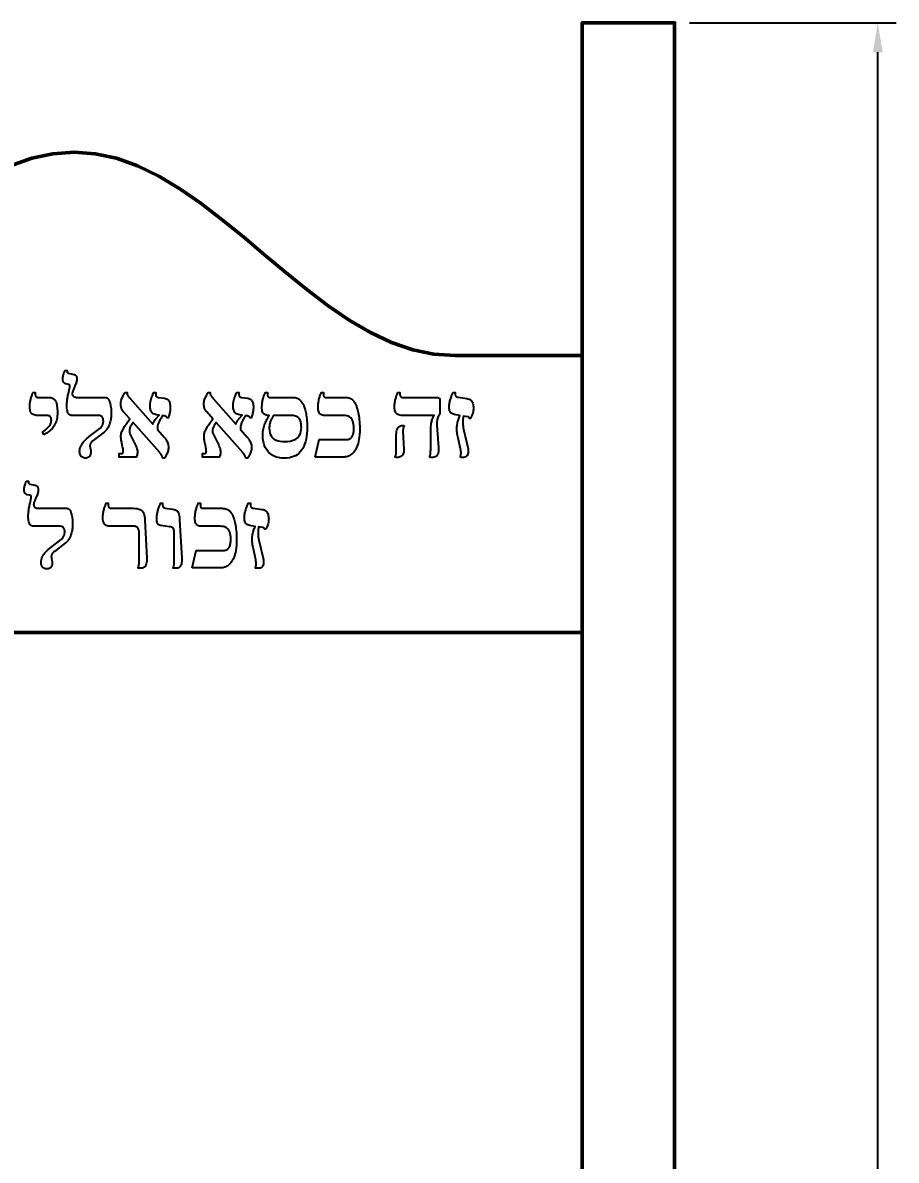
# Model space of a CAD drawing. Header units: centimetres. Extents: x -15 to 522, y -127 to 182.
# Drawn here: x 29.7 to 77, y 102.9 to 164.5 of the extents above; entities that cross this region are included whole.
import ezdxf

# ---------------------------------------------------------------- set-up
doc = ezdxf.new("R2010")
doc.units = ezdxf.units.CM
doc.header["$LTSCALE"] = 10
doc.linetypes.add('DASHED2', pattern=[0.762, 0.635, -0.127])
for name, color, linetype, lineweight in [('CONTORNO', 7, 'CONTINUOUS', 50), ('COTAS', 4, 'CONTINUOUS', 18), ('LETRAS', 1, 'CONTINUOUS', 25), ('OCULTAS', 8, 'DASHED2', 18)]:
    doc.layers.add(name, color=color, linetype=linetype, lineweight=lineweight)
doc.dimstyles.new('COTAS_CM', dxfattribs={"dimtxt": 2.2, "dimasz": 1.6, "dimexe": 1, "dimexo": 0.8, "dimgap": 0.6, "dimtad": 1, "dimdec": 1, "dimcen": 2.5, "dimazin": 3, "dimtfac": 1, "dimtmove": 0, "dimatfit": 3})

msp = doc.modelspace()

# ---------------------------------------------------------------- linework, layer by layer
at = {"layer": 'CONTORNO'}
for points in [[(65, 101), (65, 164.5), (60, 164.5), (60, 131.5)], [(60, 146.5), (58.854, 146.5), (57.708, 146.5), (56.562, 146.5), (55.417, 146.5), (54.271, 146.5), (53.125, 146.5), (51.979, 146.567), (50.833, 146.8), (49.688, 147.194), (48.542, 147.735), (47.396, 148.407), (46.25, 149.189), (45.104, 150.059), (43.958, 150.987), (42.812, 151.947), (41.667, 152.909), (40.521, 153.843), (39.375, 154.72), (38.229, 155.513), (37.083, 156.198), (35.938, 156.754), (34.792, 157.164), (33.646, 157.415), (32.5, 157.5), (31.354, 157.415), (30.208, 157.164), (29.062, 156.754)], [(60, 101), (60, 131.5), (5, 131.5), (5, 101)]]:
    msp.add_lwpolyline(points, dxfattribs=at)
at = {"layer": 'LETRAS'}
for points in [[(33.116, 140.941), (33.07, 140.944), (33.028, 140.952), (32.988, 140.965), (32.951, 140.983), (32.918, 141.007), (32.887, 141.035), (32.86, 141.069), (32.838, 141.106), (32.821, 141.148), (32.809, 141.194), (32.801, 141.244), (32.799, 141.299), (32.803, 141.38), (32.817, 141.458), (32.839, 141.534), (32.869, 141.608), (32.909, 141.679), (32.957, 141.747), (33.011, 141.814), (33.068, 141.877), (33.127, 141.939), (33.189, 141.998), (33.254, 142.054), (33.321, 142.108), (33.895, 142.542), (33.927, 142.57), (33.956, 142.599), (33.981, 142.629), (34.003, 142.66), (34.023, 142.693), (34.039, 142.727), (34.052, 142.761), (34.063, 142.797), (34.072, 142.834), (34.078, 142.872), (34.082, 142.912), (34.083, 142.952), (34.081, 142.997), (34.076, 143.039), (34.068, 143.078), (34.057, 143.113), (34.042, 143.144), (34.024, 143.172), (34.001, 143.196), (33.97, 143.216), (33.93, 143.231), (33.884, 143.242), (33.829, 143.249), (33.766, 143.251), (32.394, 143.251), (32.343, 143.255), (32.296, 143.267), (32.256, 143.287), (32.221, 143.315), (32.192, 143.351), (32.169, 143.395), (32.15, 143.445), (32.135, 143.499), (32.123, 143.558), (32.114, 143.622), (32.109, 143.689), (32.107, 143.761), (32.108, 143.82), (32.11, 143.878), (32.113, 143.936), (32.118, 143.993), (32.123, 144.05), (32.131, 144.107), (32.139, 144.163), (32.148, 144.218), (32.157, 144.271), (32.167, 144.323), (32.178, 144.374), (32.189, 144.424), (32.201, 144.472), (32.211, 144.517), (32.222, 144.561), (32.231, 144.602), (32.24, 144.642), (32.248, 144.679), (32.255, 144.714), (32.261, 144.746), (32.265, 144.775), (32.269, 144.801), (32.271, 144.825), (32.271, 144.846), (32.271, 144.861), (32.269, 144.874), (32.267, 144.885), (32.264, 144.894), (32.259, 144.902), (32.254, 144.907), (32.247, 144.912), (32.24, 144.916), (32.232, 144.92), (32.223, 144.923), (32.212, 144.926), (32.201, 144.928), (32.054, 144.957), (32.032, 144.963), (32.01, 144.971), (31.99, 144.981), (31.971, 144.995), (31.953, 145.011), (31.937, 145.031), (31.923, 145.053), (31.911, 145.079), (31.902, 145.109), (31.895, 145.143), (31.892, 145.18), (31.89, 145.221), (31.892, 145.271), (31.895, 145.32), (31.902, 145.368), (31.911, 145.414), (31.923, 145.459), (31.937, 145.503), (31.952, 145.544), (31.966, 145.581), (31.978, 145.614), (31.989, 145.643), (31.999, 145.669), (32.008, 145.69), (32.119, 145.69), (32.119, 145.62), (32.121, 145.6), (32.127, 145.582), (32.138, 145.567), (32.153, 145.555), (32.172, 145.545), (32.195, 145.538), (32.482, 145.473), (32.519, 145.464), (32.55, 145.451), (32.576, 145.435), (32.597, 145.416), (32.613, 145.393), (32.623, 145.368), (32.63, 145.341), (32.636, 145.318), (32.641, 145.296), (32.644, 145.276), (32.646, 145.259), (32.647, 145.245), (32.645, 145.192), (32.64, 145.14), (32.631, 145.088), (32.619, 145.037), (32.604, 144.987), (32.585, 144.937), (32.564, 144.887), (32.544, 144.839), (32.523, 144.792), (32.503, 144.745), (32.482, 144.7), (32.462, 144.655), (32.443, 144.612), (32.428, 144.57), (32.416, 144.529), (32.407, 144.489), (32.402, 144.45), (32.4, 144.412), (32.403, 144.375), (32.41, 144.343), (32.423, 144.315), (32.441, 144.292), (32.463, 144.274), (32.491, 144.26), (32.523, 144.249), (32.558, 144.24), (32.596, 144.233), (32.637, 144.228), (32.681, 144.225), (32.729, 144.224), (34.153, 144.224), (34.187, 144.223), (34.218, 144.22), (34.246, 144.214), (34.271, 144.206), (34.293, 144.196), (34.312, 144.183), (34.328, 144.169), (34.343, 144.154), (34.357, 144.138), (34.369, 144.121), (34.379, 144.103), (34.388, 144.084), (34.398, 144.059), (34.409, 144.027), (34.421, 143.988), (34.435, 143.943), (34.449, 143.891), (34.464, 143.832), (34.478, 143.767), (34.49, 143.697), (34.499, 143.622), (34.506, 143.542), (34.51, 143.458), (34.511, 143.369), (34.51, 143.318), (34.508, 143.266), (34.504, 143.211), (34.498, 143.154), (34.491, 143.094), (34.482, 143.031), (34.47, 142.968), (34.456, 142.905), (34.439, 142.843), (34.419, 142.781), (34.396, 142.72), (34.37, 142.659), (34.341, 142.6), (34.306, 142.544), (34.268, 142.491), (34.224, 142.44), (34.176, 142.393), (34.124, 142.348), (33.526, 141.891), (33.493, 141.866), (33.464, 141.841), (33.439, 141.816), (33.418, 141.792), (33.401, 141.768), (33.388, 141.745), (33.378, 141.722), (33.37, 141.7), (33.364, 141.679), (33.36, 141.659), (33.357, 141.64), (33.356, 141.621), (33.357, 141.594), (33.359, 141.566), (33.362, 141.537), (33.366, 141.508), (33.372, 141.479), (33.379, 141.448), (33.387, 141.418), (33.392, 141.387), (33.397, 141.355), (33.4, 141.323), (33.402, 141.291), (33.403, 141.258), (33.401, 141.216), (33.395, 141.176), (33.386, 141.138), (33.373, 141.102), (33.356, 141.067), (33.335, 141.035), (33.311, 141.007), (33.281, 140.983), (33.247, 140.965), (33.208, 140.952), (33.164, 140.944), (33.116, 140.941)], [(30.864, 142.196), (30.788, 142.348), (30.861, 142.399), (30.929, 142.451), (30.991, 142.503), (31.047, 142.556), (31.098, 142.609), (31.143, 142.662), (31.181, 142.716), (31.213, 142.771), (31.237, 142.825), (31.255, 142.881), (31.265, 142.937), (31.269, 142.993), (31.267, 143.036), (31.262, 143.075), (31.253, 143.11), (31.241, 143.141), (31.226, 143.167), (31.207, 143.19), (31.184, 143.209), (31.155, 143.224), (31.12, 143.236), (31.08, 143.244), (31.033, 143.25), (30.982, 143.251), (30.524, 143.251), (30.453, 143.254), (30.389, 143.262), (30.332, 143.276), (30.282, 143.296), (30.238, 143.32), (30.202, 143.351), (30.171, 143.389), (30.146, 143.435), (30.127, 143.49), (30.113, 143.554), (30.105, 143.627), (30.102, 143.709), (30.103, 143.772), (30.106, 143.834), (30.112, 143.895), (30.119, 143.953), (30.129, 144.011), (30.14, 144.066), (30.153, 144.12), (30.166, 144.17), (30.18, 144.219), (30.194, 144.264), (30.208, 144.307), (30.222, 144.348), (30.236, 144.384), (30.249, 144.417), (30.26, 144.444), (30.269, 144.467), (30.277, 144.486), (30.284, 144.5), (30.395, 144.5), (30.395, 144.394), (30.396, 144.372), (30.4, 144.35), (30.405, 144.329), (30.412, 144.31), (30.422, 144.291), (30.433, 144.274), (30.448, 144.259), (30.464, 144.247), (30.484, 144.237), (30.506, 144.23), (30.532, 144.226), (30.559, 144.224), (31.111, 144.224), (31.176, 144.222), (31.235, 144.214), (31.287, 144.202), (31.333, 144.184), (31.373, 144.161), (31.407, 144.134), (31.435, 144.104), (31.46, 144.077), (31.481, 144.052), (31.498, 144.029), (31.511, 144.009), (31.521, 143.99), (31.529, 143.973), (31.536, 143.952), (31.542, 143.929), (31.548, 143.903), (31.554, 143.873), (31.559, 143.84), (31.564, 143.806), (31.568, 143.77), (31.573, 143.733), (31.577, 143.696), (31.581, 143.657), (31.585, 143.618), (31.589, 143.578), (31.592, 143.54), (31.594, 143.503), (31.596, 143.467), (31.597, 143.432), (31.597, 143.398), (31.595, 143.299), (31.588, 143.205), (31.576, 143.116), (31.559, 143.032), (31.538, 142.953), (31.512, 142.879), (31.483, 142.81), (31.451, 142.745), (31.418, 142.685), (31.382, 142.629), (31.344, 142.577), (31.304, 142.53), (31.263, 142.487), (31.222, 142.446), (31.181, 142.409), (31.14, 142.375), (31.099, 142.344), (31.058, 142.316), (31.018, 142.291), (30.982, 142.268), (30.948, 142.247), (30.917, 142.228), (30.889, 142.211), (30.864, 142.196)], [(37.296, 140.936), (37.293, 140.952), (37.289, 140.97), (37.284, 140.989), (37.277, 141.01), (37.27, 141.032), (37.26, 141.056), (37.249, 141.081), (37.233, 141.109), (37.214, 141.139), (37.19, 141.17), (37.163, 141.204), (37.131, 141.24), (35.689, 142.87), (35.584, 142.706), (35.56, 142.665), (35.54, 142.625), (35.523, 142.584), (35.509, 142.544), (35.499, 142.505), (35.493, 142.466), (35.49, 142.427), (35.49, 142.39), (35.494, 142.354), (35.501, 142.32), (35.511, 142.287), (35.525, 142.255), (35.795, 141.721), (35.829, 141.647), (35.859, 141.576), (35.883, 141.509), (35.902, 141.445), (35.915, 141.385), (35.924, 141.328), (35.927, 141.274), (35.926, 141.219), (35.921, 141.164), (35.911, 141.109), (35.896, 141.055), (35.877, 141), (34.945, 141), (34.945, 141.193), (35.068, 141.193), (35.093, 141.196), (35.114, 141.202), (35.132, 141.213), (35.145, 141.229), (35.154, 141.248), (35.159, 141.273), (35.16, 141.302), (35.159, 141.339), (35.155, 141.383), (35.148, 141.434), (35.139, 141.492), (35.126, 141.557), (35.062, 141.862), (35.053, 141.917), (35.046, 141.97), (35.041, 142.021), (35.037, 142.069), (35.036, 142.115), (35.036, 142.158), (35.038, 142.2), (35.045, 142.244), (35.055, 142.288), (35.068, 142.332), (35.085, 142.378), (35.106, 142.425), (35.13, 142.473), (35.159, 142.526), (35.192, 142.583), (35.228, 142.643), (35.269, 142.708), (35.314, 142.776), (35.513, 143.075), (35.179, 143.451), (35.15, 143.484), (35.124, 143.518), (35.102, 143.553), (35.083, 143.589), (35.068, 143.625), (35.056, 143.662), (35.047, 143.698), (35.04, 143.735), (35.034, 143.77), (35.03, 143.805), (35.028, 143.839), (35.027, 143.873), (35.029, 143.934), (35.036, 143.995), (35.047, 144.054), (35.063, 144.111), (35.084, 144.167), (35.109, 144.222), (35.136, 144.274), (35.162, 144.324), (35.187, 144.372), (35.21, 144.417), (35.233, 144.46), (35.255, 144.5), (35.367, 144.5), (35.367, 144.459), (35.368, 144.43), (35.372, 144.403), (35.379, 144.377), (35.389, 144.352), (35.401, 144.329), (35.417, 144.307), (35.434, 144.285), (35.452, 144.262), (35.47, 144.239), (35.49, 144.215), (35.51, 144.191), (35.531, 144.166), (36.762, 142.771), (36.767, 142.79), (36.773, 142.81), (36.78, 142.831), (36.788, 142.851), (36.798, 142.872), (36.809, 142.894), (36.829, 142.927), (36.849, 142.959), (36.871, 142.99), (36.892, 143.021), (36.915, 143.052), (36.938, 143.081), (37.096, 143.263), (36.973, 143.281), (36.905, 143.293), (36.845, 143.312), (36.792, 143.336), (36.748, 143.367), (36.711, 143.403), (36.683, 143.445), (36.661, 143.491), (36.642, 143.539), (36.628, 143.59), (36.618, 143.643), (36.612, 143.698), (36.61, 143.755), (36.612, 143.838), (36.619, 143.918), (36.63, 143.995), (36.645, 144.069), (36.665, 144.141), (36.689, 144.21), (36.714, 144.274), (36.737, 144.332), (36.757, 144.383), (36.775, 144.429), (36.79, 144.468), (36.803, 144.5), (36.915, 144.5), (36.915, 144.412), (36.916, 144.386), (36.918, 144.361), (36.923, 144.339), (36.93, 144.318), (36.939, 144.3), (36.95, 144.283), (36.963, 144.268), (36.981, 144.256), (37.003, 144.245), (37.028, 144.236), (37.057, 144.229), (37.09, 144.224), (37.401, 144.183), (37.455, 144.172), (37.503, 144.155), (37.546, 144.131), (37.582, 144.101), (37.613, 144.065), (37.639, 144.022), (37.659, 143.975), (37.676, 143.924), (37.689, 143.87), (37.699, 143.814), (37.704, 143.754), (37.706, 143.691), (37.705, 143.644), (37.702, 143.597), (37.698, 143.549), (37.692, 143.501), (37.684, 143.452), (37.674, 143.404), (37.662, 143.355), (37.65, 143.307), (37.636, 143.26), (37.622, 143.213), (37.606, 143.168), (37.589, 143.122), (37.53, 143.122), (37.524, 143.137), (37.516, 143.151), (37.507, 143.163), (37.498, 143.174), (37.487, 143.184), (37.474, 143.193), (37.46, 143.2), (37.441, 143.208), (37.418, 143.215), (37.391, 143.221), (37.36, 143.228), (37.325, 143.234), (37.29, 143.24), (37.19, 143.087), (37.164, 143.043), (37.14, 143), (37.118, 142.958), (37.098, 142.918), (37.08, 142.879), (37.064, 142.841), (37.05, 142.804), (37.039, 142.768), (37.03, 142.732), (37.022, 142.698), (37.017, 142.663), (37.014, 142.63), (37.013, 142.606), (37.012, 142.582), (37.011, 142.558), (37.012, 142.533), (37.013, 142.508), (37.014, 142.483), (37.372, 142.079), (37.402, 142.043), (37.432, 142.005), (37.46, 141.965), (37.487, 141.924), (37.512, 141.88), (37.536, 141.835), (37.558, 141.788), (37.575, 141.739), (37.589, 141.687), (37.599, 141.632), (37.604, 141.575), (37.606, 141.516), (37.604, 141.458), (37.599, 141.402), (37.589, 141.348), (37.575, 141.296), (37.558, 141.245), (37.536, 141.196), (37.512, 141.149), (37.488, 141.104), (37.464, 141.059), (37.44, 141.017), (37.415, 140.975), (37.389, 140.936)], [(41.792, 140.936), (41.79, 140.952), (41.786, 140.97), (41.781, 140.989), (41.774, 141.01), (41.766, 141.032), (41.757, 141.056), (41.745, 141.081), (41.73, 141.109), (41.71, 141.139), (41.687, 141.17), (41.659, 141.204), (41.628, 141.24), (40.186, 142.87), (40.08, 142.706), (40.057, 142.665), (40.036, 142.625), (40.02, 142.584), (40.006, 142.544), (39.996, 142.505), (39.99, 142.466), (39.986, 142.427), (39.987, 142.39), (39.99, 142.354), (39.997, 142.32), (40.008, 142.287), (40.022, 142.255), (40.291, 141.721), (40.326, 141.647), (40.355, 141.576), (40.379, 141.509), (40.398, 141.445), (40.412, 141.385), (40.42, 141.328), (40.424, 141.274), (40.423, 141.219), (40.418, 141.164), (40.407, 141.109), (40.393, 141.055), (40.374, 141), (39.441, 141), (39.441, 141.193), (39.564, 141.193), (39.59, 141.196), (39.611, 141.202), (39.628, 141.213), (39.641, 141.229), (39.65, 141.248), (39.655, 141.273), (39.657, 141.302), (39.656, 141.339), (39.652, 141.383), (39.645, 141.434), (39.635, 141.492), (39.623, 141.557), (39.559, 141.862), (39.55, 141.917), (39.543, 141.97), (39.537, 142.021), (39.534, 142.069), (39.532, 142.115), (39.532, 142.158), (39.535, 142.2), (39.541, 142.244), (39.551, 142.288), (39.565, 142.332), (39.582, 142.378), (39.603, 142.425), (39.627, 142.473), (39.656, 142.526), (39.688, 142.583), (39.725, 142.643), (39.766, 142.708), (39.811, 142.776), (40.01, 143.075), (39.676, 143.451), (39.646, 143.484), (39.621, 143.518), (39.598, 143.553), (39.579, 143.589), (39.564, 143.625), (39.553, 143.662), (39.544, 143.698), (39.536, 143.735), (39.531, 143.77), (39.527, 143.805), (39.524, 143.839), (39.523, 143.873), (39.526, 143.934), (39.533, 143.995), (39.544, 144.054), (39.56, 144.111), (39.58, 144.167), (39.606, 144.222), (39.632, 144.274), (39.658, 144.324), (39.683, 144.372), (39.707, 144.417), (39.73, 144.46), (39.752, 144.5), (39.863, 144.5), (39.863, 144.459), (39.865, 144.43), (39.869, 144.403), (39.876, 144.377), (39.886, 144.352), (39.898, 144.329), (39.913, 144.307), (39.93, 144.285), (39.948, 144.262), (39.967, 144.239), (39.986, 144.215), (40.007, 144.191), (40.028, 144.166), (41.259, 142.771), (41.263, 142.79), (41.269, 142.81), (41.276, 142.831), (41.285, 142.851), (41.295, 142.872), (41.306, 142.894), (41.326, 142.927), (41.346, 142.959), (41.367, 142.99), (41.389, 143.021), (41.412, 143.052), (41.435, 143.081), (41.593, 143.263), (41.47, 143.281), (41.402, 143.293), (41.341, 143.312), (41.289, 143.336), (41.244, 143.367), (41.208, 143.403), (41.18, 143.445), (41.157, 143.491), (41.139, 143.539), (41.125, 143.59), (41.115, 143.643), (41.108, 143.698), (41.106, 143.755), (41.109, 143.838), (41.115, 143.918), (41.126, 143.995), (41.142, 144.069), (41.161, 144.141), (41.186, 144.21), (41.211, 144.274), (41.233, 144.332), (41.254, 144.383), (41.271, 144.429), (41.287, 144.468), (41.3, 144.5), (41.411, 144.5), (41.411, 144.412), (41.412, 144.386), (41.415, 144.361), (41.42, 144.339), (41.427, 144.318), (41.436, 144.3), (41.446, 144.283), (41.46, 144.268), (41.478, 144.256), (41.499, 144.245), (41.525, 144.236), (41.554, 144.229), (41.587, 144.224), (41.898, 144.183), (41.952, 144.172), (42, 144.155), (42.042, 144.131), (42.079, 144.101), (42.11, 144.065), (42.135, 144.022), (42.156, 143.975), (42.173, 143.924), (42.186, 143.87), (42.195, 143.814), (42.201, 143.754), (42.203, 143.691), (42.202, 143.644), (42.199, 143.597), (42.195, 143.549), (42.188, 143.501), (42.18, 143.452), (42.17, 143.404), (42.159, 143.355), (42.147, 143.307), (42.133, 143.26), (42.118, 143.213), (42.102, 143.168), (42.085, 143.122), (42.027, 143.122), (42.02, 143.137), (42.013, 143.151), (42.004, 143.163), (41.994, 143.174), (41.983, 143.184), (41.971, 143.193), (41.956, 143.2), (41.938, 143.208), (41.915, 143.215), (41.888, 143.221), (41.857, 143.228), (41.822, 143.234), (41.786, 143.24), (41.687, 143.087), (41.66, 143.043), (41.636, 143), (41.614, 142.958), (41.594, 142.918), (41.576, 142.879), (41.561, 142.841), (41.547, 142.804), (41.536, 142.768), (41.526, 142.732), (41.519, 142.698), (41.514, 142.663), (41.511, 142.63), (41.509, 142.606), (41.508, 142.582), (41.508, 142.558), (41.508, 142.533), (41.509, 142.508), (41.511, 142.483), (41.869, 142.079), (41.899, 142.043), (41.928, 142.005), (41.956, 141.965), (41.983, 141.924), (42.009, 141.88), (42.033, 141.835), (42.054, 141.788), (42.072, 141.739), (42.085, 141.687), (42.095, 141.632), (42.101, 141.575), (42.103, 141.516), (42.101, 141.458), (42.095, 141.402), (42.085, 141.348), (42.072, 141.296), (42.054, 141.245), (42.033, 141.196), (42.009, 141.149), (41.985, 141.104), (41.961, 141.059), (41.936, 141.017), (41.911, 140.975), (41.886, 140.936)], [(43.909, 140.936), (43.721, 140.945), (43.549, 140.972), (43.393, 141.018), (43.252, 141.083), (43.127, 141.166), (43.018, 141.267), (42.924, 141.384), (42.848, 141.514), (42.789, 141.657), (42.747, 141.814), (42.721, 141.984), (42.713, 142.167), (42.715, 142.264), (42.72, 142.356), (42.73, 142.444), (42.743, 142.526), (42.76, 142.604), (42.78, 142.677), (42.803, 142.745), (42.827, 142.809), (42.852, 142.869), (42.878, 142.926), (42.905, 142.978), (42.933, 143.026), (42.96, 143.07), (42.985, 143.111), (43.008, 143.148), (43.029, 143.182), (43.048, 143.212), (43.064, 143.24), (43.064, 143.251), (43.029, 143.251), (42.966, 143.254), (42.909, 143.263), (42.859, 143.278), (42.816, 143.299), (42.779, 143.327), (42.748, 143.36), (42.723, 143.399), (42.702, 143.445), (42.686, 143.498), (42.675, 143.558), (42.668, 143.624), (42.666, 143.697), (42.667, 143.759), (42.67, 143.82), (42.675, 143.879), (42.683, 143.938), (42.692, 143.995), (42.704, 144.052), (42.717, 144.106), (42.73, 144.158), (42.744, 144.207), (42.759, 144.253), (42.774, 144.297), (42.789, 144.339), (42.804, 144.377), (42.817, 144.41), (42.829, 144.439), (42.838, 144.464), (42.847, 144.484), (42.853, 144.5), (42.965, 144.5), (42.965, 144.371), (42.966, 144.35), (42.968, 144.331), (42.973, 144.312), (42.979, 144.295), (42.987, 144.28), (42.997, 144.265), (43.009, 144.253), (43.023, 144.243), (43.039, 144.235), (43.057, 144.229), (43.077, 144.226), (43.1, 144.224), (44.319, 144.224), (44.391, 144.222), (44.458, 144.214), (44.52, 144.2), (44.577, 144.181), (44.629, 144.157), (44.677, 144.128), (44.72, 144.093), (44.761, 144.055), (44.798, 144.013), (44.833, 143.966), (44.865, 143.916), (44.894, 143.861), (44.904, 143.844), (44.915, 143.821), (44.928, 143.792), (44.942, 143.757), (44.957, 143.715), (44.973, 143.668), (44.989, 143.614), (45.005, 143.554), (45.021, 143.489), (45.037, 143.417), (45.052, 143.34), (45.067, 143.257), (45.08, 143.168), (45.091, 143.071), (45.1, 142.967), (45.106, 142.856), (45.109, 142.738), (45.111, 142.612), (45.107, 142.435), (45.096, 142.268), (45.078, 142.11), (45.052, 141.961), (45.019, 141.822), (44.979, 141.692), (44.931, 141.572), (44.875, 141.462), (44.812, 141.363), (44.742, 141.274), (44.663, 141.195), (44.577, 141.126), (44.484, 141.068), (44.383, 141.02), (44.275, 140.983), (44.16, 140.957), (44.038, 140.941), (43.909, 140.936)], [(45.544, 141), (45.767, 141.944), (47.239, 141.944), (47.288, 141.946), (47.333, 141.952), (47.374, 141.962), (47.412, 141.976), (47.446, 141.995), (47.476, 142.017), (47.503, 142.043), (47.528, 142.073), (47.55, 142.106), (47.57, 142.142), (47.587, 142.182), (47.602, 142.225), (47.615, 142.272), (47.625, 142.322), (47.633, 142.376), (47.639, 142.434), (47.642, 142.495), (47.643, 142.559), (47.64, 142.667), (47.629, 142.765), (47.612, 142.855), (47.587, 142.936), (47.556, 143.009), (47.517, 143.072), (47.47, 143.127), (47.411, 143.172), (47.341, 143.207), (47.259, 143.231), (47.167, 143.246), (47.063, 143.251), (46.066, 143.251), (46.001, 143.254), (45.943, 143.263), (45.892, 143.278), (45.849, 143.299), (45.812, 143.327), (45.782, 143.36), (45.758, 143.399), (45.738, 143.445), (45.722, 143.498), (45.711, 143.558), (45.705, 143.624), (45.703, 143.697), (45.704, 143.759), (45.707, 143.82), (45.712, 143.879), (45.72, 143.938), (45.729, 143.995), (45.741, 144.052), (45.754, 144.106), (45.767, 144.158), (45.78, 144.207), (45.794, 144.253), (45.808, 144.297), (45.823, 144.339), (45.837, 144.377), (45.849, 144.41), (45.86, 144.439), (45.87, 144.464), (45.878, 144.484), (45.884, 144.5), (45.996, 144.5), (45.996, 144.371), (45.997, 144.35), (46, 144.331), (46.005, 144.312), (46.011, 144.295), (46.02, 144.28), (46.031, 144.265), (46.044, 144.253), (46.058, 144.243), (46.075, 144.235), (46.094, 144.229), (46.114, 144.226), (46.137, 144.224), (47.168, 144.224), (47.237, 144.222), (47.301, 144.214), (47.362, 144.201), (47.418, 144.183), (47.471, 144.159), (47.52, 144.131), (47.565, 144.097), (47.607, 144.059), (47.645, 144.016), (47.679, 143.969), (47.71, 143.917), (47.737, 143.861), (47.744, 143.846), (47.753, 143.824), (47.763, 143.795), (47.776, 143.759), (47.791, 143.717), (47.807, 143.668), (47.825, 143.611), (47.842, 143.548), (47.859, 143.478), (47.876, 143.402), (47.893, 143.318), (47.91, 143.228), (47.925, 143.131), (47.938, 143.027), (47.947, 142.916), (47.954, 142.798), (47.958, 142.673), (47.96, 142.542), (47.957, 142.374), (47.95, 142.22), (47.937, 142.078), (47.919, 141.949), (47.897, 141.833), (47.869, 141.73), (47.837, 141.637), (47.803, 141.55), (47.766, 141.47), (47.726, 141.396), (47.683, 141.33), (47.637, 141.27), (47.6, 141.227), (47.561, 141.187), (47.522, 141.152), (47.481, 141.12), (47.439, 141.092), (47.397, 141.067), (47.354, 141.047), (47.31, 141.03), (47.265, 141.017), (47.22, 141.007), (47.174, 141.002), (47.127, 141)], [(51.882, 140.977), (51.87, 140.977), (51.858, 140.977), (51.847, 140.977), (51.835, 140.978), (51.823, 140.979), (51.812, 140.979), (51.8, 140.981), (51.789, 140.982), (51.778, 140.983), (51.767, 140.985), (51.757, 140.986), (51.747, 140.988), (51.747, 141.035), (51.76, 141.057), (51.771, 141.079), (51.779, 141.101), (51.786, 141.124), (51.791, 141.147), (51.794, 141.17), (51.796, 141.197), (51.797, 141.231), (51.798, 141.273), (51.799, 141.321), (51.8, 141.377), (51.8, 141.44), (51.8, 142.401), (51.801, 142.496), (51.804, 142.584), (51.81, 142.666), (51.818, 142.741), (51.828, 142.81), (51.841, 142.873), (51.855, 142.93), (51.869, 142.982), (51.883, 143.028), (51.897, 143.07), (51.911, 143.106), (51.926, 143.137), (51.94, 143.163), (51.952, 143.186), (51.962, 143.205), (51.97, 143.22), (51.977, 143.232), (51.982, 143.24), (51.982, 143.251), (50.264, 143.251), (50.195, 143.254), (50.132, 143.262), (50.075, 143.275), (50.025, 143.294), (49.982, 143.318), (49.944, 143.348), (49.913, 143.385), (49.887, 143.431), (49.867, 143.486), (49.853, 143.551), (49.845, 143.625), (49.842, 143.709), (49.843, 143.772), (49.846, 143.835), (49.852, 143.895), (49.86, 143.955), (49.87, 144.013), (49.883, 144.069), (49.897, 144.123), (49.91, 144.175), (49.925, 144.223), (49.939, 144.268), (49.953, 144.311), (49.968, 144.351), (49.982, 144.386), (49.993, 144.418), (50.004, 144.445), (50.012, 144.468), (50.019, 144.486), (50.023, 144.5), (50.135, 144.5), (50.135, 144.436), (50.136, 144.397), (50.139, 144.362), (50.144, 144.332), (50.15, 144.307), (50.159, 144.285), (50.17, 144.268), (50.184, 144.255), (50.201, 144.244), (50.221, 144.235), (50.246, 144.229), (50.273, 144.226), (50.305, 144.224), (52.152, 144.224), (52.195, 144.221), (52.23, 144.209), (52.257, 144.191), (52.277, 144.165), (52.288, 144.131), (52.292, 144.09), (52.292, 143.31), (52.251, 143.257), (52.224, 143.225), (52.2, 143.186), (52.181, 143.141), (52.165, 143.089), (52.154, 143.031), (52.146, 142.967), (52.141, 142.897), (52.139, 142.821), (52.138, 142.74), (52.141, 142.654), (52.145, 142.563), (52.152, 142.466), (52.222, 141.522), (52.227, 141.434), (52.225, 141.354), (52.218, 141.281), (52.204, 141.217), (52.184, 141.16), (52.157, 141.111), (52.125, 141.07), (52.088, 141.036), (52.045, 141.01), (51.996, 140.992), (51.942, 140.98), (51.882, 140.977)], [(53.547, 140.977), (53.535, 140.977), (53.523, 140.977), (53.511, 140.977), (53.499, 140.978), (53.486, 140.979), (53.474, 140.979), (53.461, 140.981), (53.449, 140.982), (53.438, 140.983), (53.427, 140.985), (53.416, 140.986), (53.406, 140.988), (53.406, 141.035), (53.41, 141.044), (53.415, 141.057), (53.42, 141.072), (53.426, 141.09), (53.432, 141.111), (53.438, 141.135), (53.443, 141.164), (53.445, 141.203), (53.442, 141.249), (53.436, 141.304), (53.426, 141.368), (53.412, 141.44), (53.254, 142.19), (53.241, 142.256), (53.232, 142.321), (53.224, 142.384), (53.22, 142.447), (53.218, 142.508), (53.219, 142.568), (53.222, 142.628), (53.227, 142.688), (53.235, 142.748), (53.245, 142.808), (53.257, 142.868), (53.271, 142.929), (53.286, 142.98), (53.301, 143.032), (53.318, 143.084), (53.336, 143.137), (53.356, 143.191), (53.377, 143.245), (53.166, 143.281), (53.096, 143.294), (53.034, 143.31), (52.981, 143.33), (52.937, 143.352), (52.9, 143.378), (52.873, 143.407), (52.851, 143.44), (52.834, 143.479), (52.82, 143.525), (52.81, 143.576), (52.804, 143.633), (52.802, 143.697), (52.803, 143.753), (52.807, 143.809), (52.813, 143.864), (52.821, 143.918), (52.831, 143.972), (52.843, 144.025), (52.857, 144.077), (52.872, 144.127), (52.887, 144.175), (52.902, 144.222), (52.918, 144.267), (52.934, 144.309), (52.95, 144.35), (52.965, 144.387), (52.979, 144.42), (52.992, 144.45), (53.003, 144.477), (53.013, 144.5), (53.125, 144.5), (53.125, 144.424), (53.126, 144.396), (53.129, 144.37), (53.134, 144.347), (53.14, 144.326), (53.149, 144.308), (53.16, 144.292), (53.174, 144.278), (53.191, 144.265), (53.213, 144.255), (53.238, 144.245), (53.267, 144.237), (53.301, 144.23), (53.752, 144.166), (53.817, 144.155), (53.875, 144.136), (53.926, 144.111), (53.97, 144.079), (54.007, 144.039), (54.036, 143.993), (54.061, 143.942), (54.08, 143.888), (54.096, 143.832), (54.107, 143.774), (54.113, 143.713), (54.116, 143.65), (54.114, 143.58), (54.108, 143.513), (54.099, 143.451), (54.086, 143.393), (54.069, 143.339), (54.048, 143.289), (54.027, 143.244), (54.007, 143.203), (53.99, 143.167), (53.975, 143.136), (53.962, 143.109), (53.951, 143.087), (53.899, 143.087), (53.896, 143.097), (53.893, 143.106), (53.89, 143.116), (53.886, 143.125), (53.881, 143.134), (53.875, 143.143), (53.868, 143.151), (53.858, 143.159), (53.844, 143.166), (53.828, 143.171), (53.809, 143.177), (53.787, 143.181), (53.57, 143.216), (53.563, 143.182), (53.557, 143.144), (53.551, 143.105), (53.547, 143.062), (53.543, 143.017), (53.541, 142.97), (53.537, 142.9), (53.538, 142.827), (53.543, 142.751), (53.551, 142.673), (53.565, 142.591), (53.582, 142.507), (53.811, 141.522), (53.827, 141.436), (53.835, 141.357), (53.836, 141.285), (53.83, 141.221), (53.817, 141.164), (53.796, 141.114), (53.769, 141.072), (53.736, 141.038), (53.697, 141.011), (53.653, 140.992), (53.603, 140.98), (53.547, 140.977)], [(43.287, 143.251), (43.275, 143.229), (43.262, 143.205), (43.248, 143.179), (43.233, 143.152), (43.216, 143.123), (43.199, 143.093), (43.182, 143.061), (43.165, 143.026), (43.149, 142.99), (43.134, 142.951), (43.12, 142.91), (43.106, 142.867), (43.093, 142.822), (43.083, 142.774), (43.075, 142.724), (43.069, 142.672), (43.066, 142.617), (43.064, 142.559), (43.07, 142.438), (43.088, 142.329), (43.117, 142.231), (43.157, 142.145), (43.209, 142.071), (43.273, 142.008), (43.348, 141.956), (43.436, 141.914), (43.536, 141.881), (43.648, 141.857), (43.772, 141.843), (43.909, 141.838), (44.056, 141.844), (44.19, 141.86), (44.31, 141.887), (44.416, 141.924), (44.508, 141.973), (44.586, 142.032), (44.651, 142.102), (44.705, 142.182), (44.746, 142.272), (44.776, 142.373), (44.794, 142.485), (44.8, 142.606), (44.798, 142.673), (44.794, 142.736), (44.787, 142.796), (44.776, 142.853), (44.763, 142.906), (44.747, 142.955), (44.728, 143.001), (44.704, 143.043), (44.677, 143.082), (44.647, 143.117), (44.612, 143.148), (44.574, 143.175), (44.532, 143.198), (44.484, 143.217), (44.431, 143.232), (44.373, 143.243), (44.311, 143.249), (44.243, 143.251)], [(50.006, 140.977), (49.986, 140.977), (49.965, 140.979), (49.944, 140.981), (49.922, 140.984), (49.9, 140.989), (49.877, 140.994), (49.877, 141.035), (49.885, 141.046), (49.892, 141.057), (49.899, 141.07), (49.906, 141.083), (49.912, 141.098), (49.918, 141.114), (49.923, 141.133), (49.928, 141.155), (49.931, 141.181), (49.934, 141.211), (49.935, 141.244), (49.936, 141.281), (49.936, 142.12), (49.938, 142.219), (49.946, 142.308), (49.958, 142.388), (49.976, 142.458), (49.999, 142.52), (50.026, 142.571), (50.058, 142.614), (50.094, 142.649), (50.133, 142.677), (50.175, 142.696), (50.221, 142.708), (50.27, 142.712), (50.277, 142.712), (50.285, 142.712), (50.292, 142.711), (50.298, 142.711), (50.305, 142.71), (50.311, 142.709), (50.317, 142.708), (50.324, 142.706), (50.333, 142.704), (50.342, 142.701), (50.352, 142.698), (50.363, 142.694), (50.363, 142.659), (50.352, 142.646), (50.342, 142.632), (50.333, 142.615), (50.324, 142.597), (50.317, 142.576), (50.311, 142.554), (50.306, 142.529), (50.302, 142.503), (50.299, 142.476), (50.298, 142.447), (50.298, 142.416), (50.299, 142.384), (50.346, 141.416), (50.347, 141.343), (50.341, 141.277), (50.329, 141.218), (50.311, 141.166), (50.286, 141.121), (50.255, 141.082), (50.22, 141.05), (50.182, 141.023), (50.141, 141.003), (50.099, 140.988), (50.053, 140.979), (50.006, 140.977)], [(31.026, 134.941), (30.98, 134.944), (30.938, 134.952), (30.898, 134.965), (30.861, 134.983), (30.828, 135.007), (30.797, 135.035), (30.77, 135.069), (30.748, 135.106), (30.731, 135.148), (30.719, 135.194), (30.711, 135.244), (30.709, 135.299), (30.713, 135.38), (30.727, 135.458), (30.749, 135.534), (30.779, 135.608), (30.819, 135.679), (30.867, 135.747), (30.921, 135.814), (30.978, 135.877), (31.037, 135.939), (31.099, 135.998), (31.164, 136.054), (31.231, 136.108), (31.805, 136.542), (31.837, 136.57), (31.866, 136.599), (31.891, 136.629), (31.913, 136.66), (31.933, 136.693), (31.949, 136.727), (31.962, 136.761), (31.973, 136.797), (31.982, 136.834), (31.988, 136.872), (31.992, 136.912), (31.993, 136.952), (31.991, 136.997), (31.986, 137.039), (31.978, 137.078), (31.967, 137.113), (31.952, 137.144), (31.934, 137.172), (31.911, 137.196), (31.88, 137.216), (31.84, 137.231), (31.794, 137.242), (31.739, 137.249), (31.676, 137.251), (30.304, 137.251), (30.253, 137.255), (30.206, 137.267), (30.166, 137.287), (30.131, 137.315), (30.102, 137.351), (30.079, 137.395), (30.06, 137.445), (30.045, 137.499), (30.033, 137.558), (30.024, 137.622), (30.019, 137.689), (30.017, 137.761), (30.018, 137.82), (30.02, 137.878), (30.023, 137.936), (30.028, 137.993), (30.033, 138.05), (30.041, 138.107), (30.049, 138.163), (30.058, 138.218), (30.067, 138.271), (30.077, 138.323), (30.088, 138.374), (30.099, 138.424), (30.111, 138.472), (30.121, 138.517), (30.131, 138.561), (30.141, 138.602), (30.15, 138.642), (30.158, 138.679), (30.165, 138.714), (30.171, 138.746), (30.175, 138.775), (30.179, 138.801), (30.181, 138.825), (30.181, 138.846), (30.181, 138.861), (30.179, 138.874), (30.177, 138.885), (30.174, 138.894), (30.169, 138.902), (30.164, 138.907), (30.157, 138.912), (30.15, 138.916), (30.142, 138.92), (30.132, 138.923), (30.122, 138.926), (30.111, 138.928), (29.964, 138.957), (29.942, 138.963), (29.92, 138.971), (29.9, 138.981), (29.881, 138.995), (29.863, 139.011), (29.847, 139.031), (29.833, 139.053), (29.821, 139.079), (29.812, 139.109), (29.805, 139.143), (29.802, 139.18), (29.8, 139.221), (29.802, 139.271), (29.805, 139.32), (29.812, 139.368), (29.821, 139.414), (29.833, 139.459), (29.847, 139.503), (29.862, 139.544), (29.876, 139.581), (29.888, 139.614), (29.899, 139.643), (29.909, 139.669), (29.918, 139.69), (30.029, 139.69), (30.029, 139.62), (30.031, 139.6), (30.037, 139.582), (30.048, 139.567), (30.063, 139.555), (30.082, 139.545), (30.105, 139.538), (30.392, 139.473), (30.429, 139.464), (30.46, 139.451), (30.486, 139.435), (30.507, 139.416), (30.523, 139.393), (30.533, 139.368), (30.54, 139.341), (30.546, 139.318), (30.551, 139.296), (30.554, 139.276), (30.556, 139.259), (30.557, 139.245), (30.555, 139.192), (30.55, 139.14), (30.541, 139.088), (30.529, 139.037), (30.514, 138.987), (30.495, 138.937), (30.474, 138.887), (30.454, 138.839), (30.433, 138.792), (30.413, 138.745), (30.392, 138.7), (30.372, 138.655), (30.353, 138.612), (30.338, 138.57), (30.326, 138.529), (30.317, 138.489), (30.312, 138.45), (30.31, 138.412), (30.313, 138.375), (30.32, 138.343), (30.333, 138.315), (30.351, 138.292), (30.373, 138.274), (30.401, 138.26), (30.433, 138.249), (30.468, 138.24), (30.506, 138.233), (30.547, 138.228), (30.591, 138.225), (30.639, 138.224), (32.063, 138.224), (32.097, 138.223), (32.128, 138.22), (32.156, 138.214), (32.18, 138.206), (32.202, 138.196), (32.222, 138.183), (32.238, 138.169), (32.253, 138.154), (32.267, 138.138), (32.279, 138.121), (32.289, 138.103), (32.298, 138.084), (32.308, 138.059), (32.319, 138.027), (32.331, 137.988), (32.345, 137.943), (32.359, 137.891), (32.374, 137.832), (32.388, 137.767), (32.4, 137.697), (32.409, 137.622), (32.416, 137.542), (32.42, 137.458), (32.421, 137.369), (32.42, 137.318), (32.418, 137.266), (32.414, 137.211), (32.408, 137.154), (32.4, 137.094), (32.392, 137.031), (32.38, 136.968), (32.366, 136.905), (32.349, 136.843), (32.329, 136.781), (32.306, 136.72), (32.28, 136.659), (32.251, 136.6), (32.216, 136.544), (32.178, 136.491), (32.134, 136.44), (32.086, 136.393), (32.034, 136.348), (31.436, 135.891), (31.403, 135.866), (31.374, 135.841), (31.349, 135.816), (31.328, 135.792), (31.311, 135.768), (31.298, 135.745), (31.288, 135.722), (31.28, 135.7), (31.274, 135.679), (31.269, 135.659), (31.267, 135.64), (31.266, 135.621), (31.267, 135.594), (31.269, 135.566), (31.272, 135.537), (31.276, 135.508), (31.282, 135.479), (31.289, 135.448), (31.297, 135.418), (31.302, 135.387), (31.307, 135.355), (31.31, 135.323), (31.312, 135.291), (31.313, 135.258), (31.311, 135.216), (31.305, 135.176), (31.296, 135.138), (31.283, 135.102), (31.266, 135.067), (31.245, 135.035), (31.221, 135.007), (31.191, 134.983), (31.157, 134.965), (31.118, 134.952), (31.074, 134.944), (31.026, 134.941)], [(36.103, 134.977), (36.091, 134.977), (36.079, 134.977), (36.067, 134.977), (36.056, 134.978), (36.044, 134.979), (36.032, 134.979), (36.021, 134.981), (36.009, 134.982), (35.999, 134.983), (35.988, 134.985), (35.978, 134.986), (35.968, 134.988), (35.968, 135.035), (35.977, 135.05), (35.985, 135.066), (35.993, 135.084), (35.999, 135.103), (36.004, 135.124), (36.009, 135.147), (36.012, 135.174), (36.015, 135.21), (36.018, 135.255), (36.019, 135.308), (36.02, 135.37), (36.021, 135.44), (36.021, 136.823), (36.019, 136.903), (36.013, 136.973), (36.004, 137.034), (35.992, 137.086), (35.976, 137.129), (35.956, 137.163), (35.931, 137.19), (35.899, 137.212), (35.861, 137.229), (35.815, 137.241), (35.763, 137.249), (35.704, 137.251), (34.479, 137.251), (34.408, 137.254), (34.344, 137.262), (34.287, 137.276), (34.236, 137.296), (34.193, 137.32), (34.156, 137.351), (34.126, 137.389), (34.101, 137.435), (34.081, 137.49), (34.068, 137.554), (34.059, 137.627), (34.057, 137.709), (34.058, 137.772), (34.061, 137.834), (34.066, 137.895), (34.073, 137.953), (34.083, 138.011), (34.095, 138.066), (34.108, 138.12), (34.121, 138.17), (34.134, 138.219), (34.148, 138.264), (34.162, 138.307), (34.177, 138.348), (34.191, 138.384), (34.203, 138.417), (34.214, 138.444), (34.224, 138.467), (34.232, 138.486), (34.238, 138.5), (34.35, 138.5), (34.35, 138.394), (34.351, 138.372), (34.354, 138.35), (34.359, 138.329), (34.367, 138.31), (34.376, 138.291), (34.388, 138.274), (34.402, 138.259), (34.419, 138.247), (34.438, 138.237), (34.461, 138.23), (34.486, 138.226), (34.514, 138.224), (35.704, 138.224), (35.819, 138.22), (35.92, 138.207), (36.008, 138.186), (36.083, 138.155), (36.145, 138.117), (36.193, 138.069), (36.232, 138.013), (36.265, 137.946), (36.291, 137.87), (36.311, 137.785), (36.324, 137.69), (36.331, 137.585), (36.431, 135.522), (36.432, 135.437), (36.429, 135.36), (36.421, 135.289), (36.407, 135.225), (36.389, 135.168), (36.366, 135.117), (36.338, 135.074), (36.303, 135.039), (36.262, 135.012), (36.215, 134.992), (36.162, 134.98), (36.103, 134.977)], [(38.002, 134.977), (37.99, 134.977), (37.979, 134.977), (37.967, 134.977), (37.955, 134.978), (37.943, 134.979), (37.932, 134.979), (37.92, 134.981), (37.909, 134.982), (37.898, 134.983), (37.887, 134.985), (37.877, 134.986), (37.867, 134.988), (37.867, 135.035), (37.877, 135.05), (37.885, 135.066), (37.892, 135.084), (37.899, 135.103), (37.904, 135.124), (37.908, 135.147), (37.912, 135.174), (37.915, 135.21), (37.917, 135.255), (37.919, 135.308), (37.92, 135.37), (37.92, 135.44), (37.92, 136.8), (37.919, 136.879), (37.915, 136.948), (37.909, 137.008), (37.9, 137.058), (37.889, 137.098), (37.876, 137.128), (37.858, 137.152), (37.833, 137.173), (37.802, 137.191), (37.764, 137.206), (37.719, 137.219), (37.668, 137.228), (37.199, 137.292), (37.156, 137.302), (37.119, 137.316), (37.086, 137.334), (37.058, 137.356), (37.035, 137.382), (37.017, 137.412), (37.003, 137.446), (36.991, 137.483), (36.982, 137.522), (36.975, 137.564), (36.972, 137.608), (36.97, 137.656), (36.971, 137.713), (36.975, 137.77), (36.981, 137.827), (36.989, 137.885), (36.999, 137.943), (37.011, 138.002), (37.025, 138.059), (37.04, 138.114), (37.055, 138.167), (37.071, 138.218), (37.088, 138.266), (37.105, 138.312), (37.122, 138.355), (37.136, 138.394), (37.149, 138.428), (37.16, 138.458), (37.169, 138.484), (37.175, 138.506), (37.287, 138.506), (37.287, 138.436), (37.288, 138.406), (37.29, 138.378), (37.294, 138.353), (37.3, 138.331), (37.307, 138.312), (37.316, 138.295), (37.328, 138.28), (37.342, 138.267), (37.36, 138.257), (37.381, 138.248), (37.406, 138.241), (37.433, 138.236), (37.832, 138.172), (37.909, 138.157), (37.976, 138.137), (38.032, 138.112), (38.078, 138.082), (38.114, 138.046), (38.14, 138.005), (38.159, 137.957), (38.175, 137.901), (38.189, 137.837), (38.2, 137.765), (38.208, 137.685), (38.213, 137.597), (38.33, 135.522), (38.332, 135.434), (38.328, 135.354), (38.32, 135.281), (38.307, 135.217), (38.289, 135.16), (38.266, 135.111), (38.237, 135.07), (38.203, 135.036), (38.162, 135.01), (38.115, 134.992), (38.062, 134.98), (38.002, 134.977)], [(38.881, 135), (39.104, 135.944), (40.576, 135.944), (40.625, 135.946), (40.67, 135.952), (40.711, 135.962), (40.749, 135.976), (40.783, 135.995), (40.813, 136.017), (40.84, 136.043), (40.865, 136.073), (40.887, 136.106), (40.907, 136.142), (40.924, 136.182), (40.939, 136.225), (40.952, 136.272), (40.962, 136.322), (40.97, 136.376), (40.976, 136.434), (40.979, 136.495), (40.98, 136.559), (40.977, 136.667), (40.966, 136.765), (40.949, 136.855), (40.924, 136.936), (40.893, 137.009), (40.854, 137.072), (40.807, 137.127), (40.748, 137.172), (40.678, 137.207), (40.596, 137.231), (40.504, 137.246), (40.4, 137.251), (39.403, 137.251), (39.338, 137.254), (39.28, 137.263), (39.23, 137.278), (39.186, 137.299), (39.149, 137.327), (39.119, 137.36), (39.095, 137.399), (39.075, 137.445), (39.06, 137.498), (39.049, 137.558), (39.042, 137.624), (39.04, 137.697), (39.041, 137.759), (39.044, 137.82), (39.049, 137.879), (39.057, 137.938), (39.066, 137.995), (39.078, 138.052), (39.091, 138.106), (39.104, 138.158), (39.117, 138.207), (39.131, 138.253), (39.145, 138.297), (39.16, 138.339), (39.174, 138.377), (39.186, 138.41), (39.197, 138.439), (39.207, 138.464), (39.215, 138.484), (39.222, 138.5), (39.333, 138.5), (39.333, 138.371), (39.334, 138.35), (39.337, 138.331), (39.342, 138.312), (39.349, 138.295), (39.357, 138.28), (39.368, 138.265), (39.381, 138.253), (39.395, 138.243), (39.412, 138.235), (39.431, 138.229), (39.451, 138.226), (39.474, 138.224), (40.505, 138.224), (40.574, 138.222), (40.638, 138.214), (40.699, 138.201), (40.756, 138.183), (40.808, 138.159), (40.857, 138.131), (40.902, 138.097), (40.944, 138.059), (40.982, 138.016), (41.016, 137.969), (41.047, 137.917), (41.074, 137.861), (41.081, 137.846), (41.09, 137.824), (41.101, 137.795), (41.113, 137.759), (41.128, 137.717), (41.144, 137.668), (41.162, 137.611), (41.179, 137.548), (41.197, 137.478), (41.214, 137.402), (41.23, 137.318), (41.247, 137.228), (41.262, 137.131), (41.275, 137.027), (41.284, 136.916), (41.291, 136.798), (41.296, 136.673), (41.297, 136.542), (41.294, 136.374), (41.287, 136.22), (41.274, 136.078), (41.257, 135.949), (41.234, 135.833), (41.206, 135.73), (41.174, 135.637), (41.14, 135.55), (41.103, 135.47), (41.063, 135.396), (41.02, 135.33), (40.974, 135.27), (40.937, 135.227), (40.898, 135.187), (40.859, 135.152), (40.818, 135.12), (40.777, 135.092), (40.734, 135.067), (40.691, 135.047), (40.647, 135.03), (40.602, 135.017), (40.557, 135.007), (40.511, 135.002), (40.464, 135)], [(42.464, 134.977), (42.452, 134.977), (42.44, 134.977), (42.428, 134.977), (42.415, 134.978), (42.403, 134.979), (42.39, 134.979), (42.378, 134.981), (42.366, 134.982), (42.354, 134.983), (42.343, 134.985), (42.333, 134.986), (42.323, 134.988), (42.323, 135.035), (42.327, 135.044), (42.332, 135.057), (42.337, 135.072), (42.342, 135.09), (42.349, 135.111), (42.355, 135.135), (42.36, 135.164), (42.361, 135.203), (42.359, 135.249), (42.353, 135.304), (42.342, 135.368), (42.329, 135.44), (42.17, 136.19), (42.158, 136.256), (42.148, 136.321), (42.141, 136.384), (42.137, 136.447), (42.135, 136.508), (42.135, 136.568), (42.138, 136.628), (42.144, 136.688), (42.151, 136.748), (42.161, 136.808), (42.174, 136.868), (42.188, 136.929), (42.202, 136.98), (42.218, 137.032), (42.235, 137.084), (42.253, 137.137), (42.273, 137.191), (42.294, 137.245), (42.082, 137.281), (42.012, 137.294), (41.951, 137.31), (41.898, 137.33), (41.853, 137.352), (41.817, 137.378), (41.789, 137.407), (41.768, 137.44), (41.75, 137.479), (41.737, 137.525), (41.727, 137.576), (41.721, 137.633), (41.719, 137.697), (41.72, 137.753), (41.724, 137.809), (41.729, 137.864), (41.737, 137.918), (41.748, 137.972), (41.76, 138.025), (41.774, 138.077), (41.788, 138.127), (41.803, 138.175), (41.819, 138.222), (41.835, 138.267), (41.851, 138.309), (41.867, 138.35), (41.882, 138.387), (41.896, 138.42), (41.908, 138.45), (41.92, 138.477), (41.93, 138.5), (42.041, 138.5), (42.041, 138.424), (42.042, 138.396), (42.045, 138.37), (42.05, 138.347), (42.057, 138.326), (42.066, 138.308), (42.077, 138.292), (42.09, 138.278), (42.108, 138.265), (42.129, 138.255), (42.155, 138.245), (42.184, 138.237), (42.217, 138.23), (42.669, 138.166), (42.734, 138.155), (42.792, 138.136), (42.842, 138.111), (42.886, 138.079), (42.923, 138.039), (42.953, 137.993), (42.977, 137.942), (42.997, 137.888), (43.012, 137.832), (43.023, 137.774), (43.03, 137.713), (43.032, 137.65), (43.03, 137.58), (43.025, 137.513), (43.015, 137.451), (43.002, 137.393), (42.985, 137.339), (42.965, 137.289), (42.943, 137.244), (42.924, 137.203), (42.907, 137.167), (42.892, 137.136), (42.879, 137.109), (42.868, 137.087), (42.815, 137.087), (42.813, 137.097), (42.81, 137.106), (42.807, 137.116), (42.802, 137.125), (42.797, 137.134), (42.792, 137.143), (42.785, 137.151), (42.774, 137.159), (42.761, 137.166), (42.745, 137.171), (42.726, 137.177), (42.704, 137.181), (42.487, 137.216), (42.48, 137.182), (42.473, 137.144), (42.468, 137.105), (42.464, 137.062), (42.46, 137.017), (42.458, 136.97), (42.454, 136.9), (42.454, 136.827), (42.459, 136.751), (42.468, 136.673), (42.481, 136.591), (42.499, 136.507), (42.727, 135.522), (42.743, 135.436), (42.752, 135.357), (42.753, 135.285), (42.747, 135.221), (42.733, 135.164), (42.713, 135.114), (42.685, 135.072), (42.652, 135.038), (42.614, 135.011), (42.569, 134.992), (42.519, 134.98), (42.464, 134.977)]]:
    msp.add_lwpolyline(points, close=True, dxfattribs=at)
at = {"layer": 'OCULTAS'}
for points in [[(60, 131.5), (60, 146.5)], [(5, 131.5), (60, 131.5)], [(60, 131.5), (60, 101)]]:
    msp.add_lwpolyline(points, dxfattribs=at)

# ---------------------------------------------------------------- dimensions: what is measured, and where the dimension line sits
at = {"layer": 'COTAS'}
msp.add_linear_dim(base=(76, 0), p1=(65, 0), p2=(65, 164.5), angle=90, dimstyle='COTAS_CM', dxfattribs=at).render()

doc.saveas('drawing.dxf')
